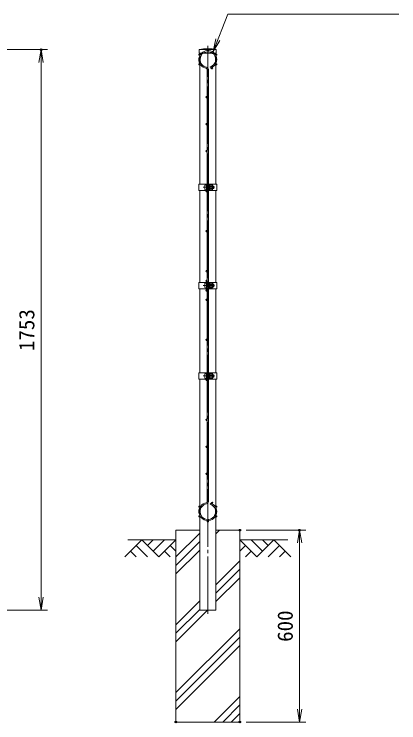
# Model space of a CAD drawing. Units: millimetres, scale not verified. Extents: x -4200 to 4200, y -2970 to 2970.
# Drawn here: x -529 to 674, y -508 to 1708 of the extents above; entities that cross this region are included whole.
import ezdxf
from ezdxf.enums import TextEntityAlignment as Align

# ---------------------------------------------------------------- set-up
doc = ezdxf.new("R2010")
doc.units = ezdxf.units.MM
doc.header["$LTSCALE"] = 10
doc.header["$PDMODE"] = 32
doc.header["$PDSIZE"] = 5
doc.linetypes.add('LONG_CHAIN', pattern=[21, 18, -1, 1, -1])
for name, color, linetype, lineweight in [('0-1_D-STR4', 7, 'Continuous', 9), ('0-2_D-STR-DIM', 7, 'Continuous', 9), ('0-3_0', 7, 'Continuous', 9), ('0-7_D-STR1', 1, 'Continuous', 9), ('0-8_D-BMK', 2, 'LONG_CHAIN', 9), ('0-9_D-STR2', 7, 'Continuous', 9), ('0-A_D-STR3', 3, 'Continuous', 9), ('0-B_D-BGD', 7, 'Continuous', 9), ('0-C_D-DCR-HCH', 7, 'Continuous', 9), ('0-D_D-STR-TXT', 7, 'Continuous', 9)]:
    doc.layers.add(name, color=color, linetype=linetype, lineweight=lineweight)
doc.layers.add('0-4_Defpoints', color=7, linetype='Continuous')
doc.styles.add('ＭＳ ゴシック', font='')
doc.styles.get('ＭＳ ゴシック').set_extended_font_data('MS Gothic')

# ---------------------------------------------------------------- blocks, each defined once
blk = doc.blocks.new('_Open')
at = {"layer": '0-3_0'}
blk.add_line((-10, 1.667), (0, 0), dxfattribs=at)
blk.add_lwpolyline([(-10, -1.667), (0, 0), (-10, 0)], dxfattribs=at)

msp = doc.modelspace()

# ---------------------------------------------------------------- linework, layer by layer
at = {"layer": '0-1_D-STR4'}
for p, q in [((-23.15, 94.21), (-23.15, -505.79)), ((51.45, 94.21), (-23.15, 94.21)), ((176.85, 94.21), (102.25, 94.21)), ((176.85, 94.21), (176.85, -505.79)), ((176.85, -505.79), (-23.15, -505.79))]:
    msp.add_line(p, q, dxfattribs=at)
at = {"layer": '0-2_D-STR-DIM'}
for p, q in [((-864.65, 1597.21), (-424.65, 1597.21)), ((-444.65, -115.79), (-444.65, 1557.21)), ((196.85, 94.21), (383.83, 94.21)), ((363.83, -465.79), (363.83, 54.21)), ((-1339.25, -155.79), (-424.65, -155.79)), ((196.85, -505.79), (383.83, -505.79))]:
    msp.add_line(p, q, dxfattribs=at)
at = {"layer": '0-4_Defpoints'}
for p in [(-444.65, 1597.21), (176.85, 94.21), (363.83, 94.21), (-23.15, -505.79), (176.85, -505.79)]:
    msp.add_point(p, dxfattribs=at)
at = {"layer": '0-7_D-STR1'}
for p, q in [((103.45, 1597.21), (50.25, 1597.21)), ((50.25, 1597.21), (50.25, 1586.21)), ((103.45, 1586.21), (103.45, 1597.21)), ((103.45, 1586.21), (50.25, 1586.21)), ((51.45, 1586.21), (51.45, 1176.46)), ((102.25, 1176.46), (102.25, 1586.21)), ((51.45, 1156.46), (51.45, 869.21)), ((102.25, 869.21), (102.25, 1156.46)), ((51.45, 849.21), (51.45, 586.46)), ((102.25, 586.46), (102.25, 849.21)), ((51.45, 566.46), (51.45, -155.79)), ((102.25, -155.79), (102.25, 566.46)), ((51.45, -155.79), (102.25, -155.79))]:
    msp.add_line(p, q, dxfattribs=at)
msp.add_arc((76.85, 1480.78), 119.43, 77.13052, 102.86948, dxfattribs=at)
at = {"layer": '0-8_D-BMK'}
for p, q in [((76.85, -167.79), (76.85, 1609.21)), ((62.43, 1166.46), (98.17, 1166.46)), ((62.43, 859.21), (98.17, 859.21)), ((62.43, 576.46), (98.17, 576.46))]:
    msp.add_line(p, q, dxfattribs=at)
at = {"layer": '0-9_D-STR2'}
for p, q in [((75.05, 183.34), (75.05, 1535.07)), ((78.65, 183.34), (78.65, 1535.07)), ((83.82, 1542.82), (84.85, 1539.37)), ((83.82, 175.59), (84.85, 179.04))]:
    msp.add_line(p, q, dxfattribs=at)
for centre in [(76.85, 1596.46), (50.65, 1581.33), (103.05, 1581.33), (50.65, 1551.08), (103.05, 1551.08), (90.17, 1539.05), (72.8, 1448.21), (72.8, 1363.71), (72.8, 1279.21), (72.8, 1154.21), (72.8, 1029.21), (72.8, 904.21), (72.8, 904.21), (72.8, 874.21), (72.8, 844.21), (72.8, 814.21), (72.8, 689.21), (72.8, 564.21), (72.8, 439.21), (72.8, 354.71), (72.8, 270.21), (90.17, 179.37), (50.65, 167.33), (103.05, 167.33), (50.65, 137.08), (103.05, 137.08), (76.85, 121.96)]:
    msp.add_circle(centre, 2.25, dxfattribs=at)
for centre, radius, start, end in [((76.85, 1566.21), 28, 286.60421, 260.16066), ((76.85, 1566.21), 24.4, 286.60421, 260.16066), ((71.45, 1535.07), 3.6, 0, 80.16066), ((71.45, 1535.07), 7.2, 0, 80.16066), ((76.85, 152.21), 28, 99.83934, 73.39579), ((71.45, 183.34), 3.6, 279.83934, 0), ((71.45, 183.34), 7.2, 279.83934, 0), ((76.85, 152.21), 24.4, 99.83934, 73.39579)]:
    msp.add_arc(centre, radius, start, end, dxfattribs=at)
at = {"layer": '0-A_D-STR3'}
for p, q in [((49.15, 1176.46), (75.05, 1176.46)), ((49.15, 1176.46), (49.15, 1156.46)), ((72.75, 1156.46), (72.75, 1176.46)), ((75.05, 1156.46), (75.05, 1176.46)), ((78.65, 1156.46), (78.65, 1176.46)), ((78.65, 1176.46), (104.55, 1176.46)), ((80.95, 1156.46), (80.95, 1176.46)), ((104.55, 1176.46), (104.55, 1156.46)), ((49.15, 1156.46), (75.05, 1156.46)), ((67.95, 1172.96), (67.95, 1159.96)), ((72.75, 1174.46), (72.75, 1158.46)), ((75.05, 1170.46), (78.65, 1170.46)), ((75.05, 1169.78), (78.65, 1169.78)), ((75.05, 1163.13), (78.65, 1163.13)), ((75.05, 1162.46), (78.65, 1162.46)), ((78.65, 1156.46), (104.55, 1156.46)), ((80.95, 1170.96), (81.34, 1174.12)), ((80.95, 1170.96), (80.95, 1161.96)), ((80.95, 1161.96), (81.34, 1158.79)), ((83.1, 1174.21), (81.44, 1174.21)), ((83.08, 1158.71), (81.44, 1158.71)), ((83.15, 1166.46), (83.15, 1174.18)), ((89.94, 1170.21), (83.15, 1170.21)), ((83.15, 1166.46), (83.15, 1158.73)), ((89.94, 1162.7), (83.15, 1162.7)), ((83.25, 1173.96), (83.2, 1174.13)), ((89.94, 1173.96), (83.25, 1173.96)), ((89.94, 1158.95), (83.25, 1158.95)), ((92.45, 1171.46), (92.45, 1161.46)), ((92.45, 1170.46), (95.75, 1170.46)), ((92.45, 1169.78), (96.07, 1169.78)), ((92.45, 1163.13), (96.07, 1163.13)), ((92.45, 1162.46), (95.75, 1162.46)), ((95.75, 1170.46), (95.75, 1162.46)), ((49.15, 869.21), (75.05, 869.21)), ((49.15, 869.21), (49.15, 849.21)), ((67.95, 865.71), (67.95, 852.71)), ((72.75, 849.21), (72.75, 869.21)), ((72.75, 867.21), (72.75, 851.21)), ((75.05, 849.21), (75.05, 869.21)), ((78.65, 849.21), (78.65, 869.21)), ((78.65, 869.21), (104.55, 869.21)), ((80.95, 849.21), (80.95, 869.21)), ((80.95, 863.71), (81.34, 866.87)), ((83.1, 866.96), (81.44, 866.96)), ((83.15, 859.21), (83.15, 866.93)), ((83.25, 866.71), (83.2, 866.88)), ((89.94, 866.71), (83.25, 866.71)), ((104.55, 869.21), (104.55, 849.21)), ((49.15, 849.21), (75.05, 849.21)), ((75.05, 863.21), (78.65, 863.21)), ((75.05, 862.53), (78.65, 862.53)), ((75.05, 855.88), (78.65, 855.88)), ((75.05, 855.21), (78.65, 855.21)), ((78.65, 849.21), (104.55, 849.21)), ((80.95, 863.71), (80.95, 854.71)), ((80.95, 854.71), (81.34, 851.54)), ((83.08, 851.46), (81.44, 851.46)), ((89.94, 862.96), (83.15, 862.96)), ((83.15, 859.21), (83.15, 851.48)), ((89.94, 855.45), (83.15, 855.45)), ((89.94, 851.7), (83.25, 851.7)), ((92.45, 864.21), (92.45, 854.21)), ((92.45, 863.21), (95.75, 863.21)), ((92.45, 862.53), (96.07, 862.53)), ((92.45, 855.88), (96.07, 855.88)), ((92.45, 855.21), (95.75, 855.21)), ((95.75, 863.21), (95.75, 855.21)), ((49.15, 586.46), (75.05, 586.46)), ((49.15, 586.46), (49.15, 566.46)), ((67.95, 582.96), (67.95, 569.96)), ((72.75, 566.46), (72.75, 586.46)), ((72.75, 584.46), (72.75, 568.46)), ((75.05, 566.46), (75.05, 586.46)), ((75.05, 580.46), (78.65, 580.46)), ((75.05, 579.78), (78.65, 579.78)), ((78.65, 566.46), (78.65, 586.46)), ((78.65, 586.46), (104.55, 586.46)), ((80.95, 566.46), (80.95, 586.46)), ((80.95, 580.96), (81.34, 584.12)), ((80.95, 580.96), (80.95, 571.96)), ((83.1, 584.21), (81.44, 584.21)), ((83.15, 576.46), (83.15, 584.18)), ((89.94, 580.21), (83.15, 580.21)), ((83.15, 576.46), (83.15, 568.73)), ((83.25, 583.96), (83.2, 584.13)), ((89.94, 583.96), (83.25, 583.96)), ((92.45, 581.46), (92.45, 571.46)), ((92.45, 580.46), (95.75, 580.46)), ((92.45, 579.78), (96.07, 579.78)), ((95.75, 580.46), (95.75, 572.46)), ((104.55, 586.46), (104.55, 566.46)), ((49.15, 566.46), (75.05, 566.46)), ((75.05, 573.13), (78.65, 573.13)), ((75.05, 572.46), (78.65, 572.46)), ((78.65, 566.46), (104.55, 566.46)), ((80.95, 571.96), (81.34, 568.79)), ((83.08, 568.71), (81.44, 568.71)), ((89.94, 572.7), (83.15, 572.7)), ((89.94, 568.95), (83.25, 568.95)), ((92.45, 573.13), (96.07, 573.13)), ((92.45, 572.46), (95.75, 572.46))]:
    msp.add_line(p, q, dxfattribs=at)
for centre, radius, start, end in [((81.44, 1174.11), 0.1, 90, 173), ((81.44, 1158.81), 0.1, 187, 270), ((83.08, 1158.81), 0.1, 270, 337.2244), ((83.1, 1174.11), 0.1, 15, 90), ((78.27, 1172.08), 5.32, 339.37322, 22.7756), ((78.27, 1160.83), 5.32, 337.2244, 20.62678), ((62.39, 1166.46), 21.19, 0, 10.20031), ((62.39, 1166.46), 21.19, 349.79969, 0), ((84.18, 1166.46), 6.87, 0, 33.09348), ((84.18, 1166.46), 6.87, 326.90652, 0), ((88.93, 1172.09), 2.13, 298.45309, 61.54691), ((85.67, 1167.2), 8, 32.13463, 57.68315), ((88.93, 1160.83), 2.13, 298.45309, 61.54691), ((85.67, 1165.71), 8, 302.31685, 327.86537), ((88.25, 1166.46), 8.5, 331.92751, 28.07249), ((81.44, 866.86), 0.1, 90, 173), ((83.1, 866.86), 0.1, 15, 90), ((78.27, 864.83), 5.32, 339.37322, 22.7756), ((88.93, 864.84), 2.13, 298.45309, 61.54691), ((85.67, 859.95), 8, 32.13463, 57.68315), ((81.44, 851.56), 0.1, 187, 270), ((83.08, 851.56), 0.1, 270, 337.2244), ((78.27, 853.58), 5.32, 337.2244, 20.62678), ((62.39, 859.21), 21.19, 0, 10.20031), ((62.39, 859.21), 21.19, 349.79969, 0), ((84.18, 859.21), 6.87, 0, 33.09348), ((84.18, 859.21), 6.87, 326.90652, 0), ((88.93, 853.58), 2.13, 298.45309, 61.54691), ((85.67, 858.46), 8, 302.31685, 327.86537), ((88.25, 859.21), 8.5, 331.92751, 28.07249), ((81.44, 584.11), 0.1, 90, 173), ((83.1, 584.11), 0.1, 15, 90), ((78.27, 582.08), 5.32, 339.37322, 22.7756), ((62.39, 576.46), 21.19, 0, 10.20031), ((62.39, 576.46), 21.19, 349.79969, 0), ((84.18, 576.46), 6.87, 0, 33.09348), ((84.18, 576.46), 6.87, 326.90652, 0), ((88.93, 582.09), 2.13, 298.45309, 61.54691), ((85.67, 577.2), 8, 32.13463, 57.68315), ((88.25, 576.46), 8.5, 331.92751, 28.07249), ((81.44, 568.81), 0.1, 187, 270), ((83.08, 568.81), 0.1, 270, 337.2244), ((78.27, 570.83), 5.32, 337.2244, 20.62678), ((88.93, 570.83), 2.13, 298.45309, 61.54691), ((85.67, 575.71), 8, 302.31685, 327.86537)]:
    msp.add_arc(centre, radius, start, end, dxfattribs=at)
for centre, start_param, end_param in [((72.75, 1172.96), 1.5707963, 3.1415927), ((72.75, 1159.96), 3.1415927, 4.712389), ((72.75, 865.71), 1.5707963, 3.1415927), ((72.75, 852.71), 3.1415927, 4.712389), ((72.75, 582.96), 1.5707963, 3.1415927), ((72.75, 569.96), 3.1415927, 4.712389)]:
    msp.add_ellipse(centre, major_axis=(4.8, 0), ratio=0.3125, start_param=start_param, end_param=end_param, dxfattribs=at)
at = {"layer": '0-B_D-BGD'}
for p, q in [((-173.15, 64.21), (-23.15, 64.21)), ((326.85, 64.21), (176.85, 64.21))]:
    msp.add_line(p, q, dxfattribs=at)
at = {"layer": '0-C_D-DCR-HCH'}
for p, q in [((102.25, 82.78), (113.67, 94.21)), ((-23.15, 10.42), (51.45, 85.02)), ((-129.58, 64.21), (-182.79, 10.99)), ((-147.31, 46.47), (-111.68, 10.99)), ((-129.58, 64.21), (-76.36, 10.99)), ((-111.84, 46.47), (-94.1, 64.21)), ((-94.1, 28.73), (-58.63, 64.21)), ((-76.36, 10.99), (-23.15, 64.21)), ((-40.89, 46.47), (-23.15, 28.81)), ((-23.15, -16.1), (51.45, 58.5)), ((230.06, 10.99), (176.85, 64.21)), ((194.59, 46.47), (176.85, 28.81)), ((247.8, 28.73), (212.32, 64.21)), ((283.27, 64.21), (230.06, 10.99)), ((265.63, 46.38), (247.8, 64.21)), ((301.01, 46.47), (265.37, 10.99)), ((283.27, 64.21), (336.48, 10.99)), ((-165.05, 28.73), (-147.23, 10.99)), ((-58.63, 28.73), (-40.81, 10.99)), ((-23.15, -42.62), (51.45, 31.98)), ((212.32, 28.73), (194.5, 10.99)), ((318.75, 28.73), (300.93, 10.99)), ((102.25, -76.31), (176.85, -1.71)), ((102.25, -102.83), (176.85, -28.23)), ((102.25, -129.35), (176.85, -54.75)), ((-23.15, -201.71), (51.45, -127.11)), ((-23.15, -228.23), (51.45, -153.63)), ((-23.15, -254.75), (75.8, -155.79)), ((-23.15, -413.85), (176.85, -213.85)), ((-23.15, -440.36), (176.85, -240.36)), ((-23.15, -466.88), (176.85, -266.88)), ((97.03, -505.79), (176.85, -425.98)), ((123.55, -505.79), (176.85, -452.5)), ((150.07, -505.79), (176.85, -479.01))]:
    msp.add_line(p, q, dxfattribs=at)
msp.add_lwpolyline([(176.85, 94.21), (102.25, 94.21), (102.25, -155.79), (51.45, -155.79), (51.45, 94.21), (-23.15, 94.21), (-23.15, -505.79), (176.85, -505.79)], close=True, dxfattribs=at)
at = {"layer": '0-D_D-STR-TXT'}
msp.add_lwpolyline([(674.37, 1707.93), (139.69, 1707.93), (94.2, 1592.99)], dxfattribs=at)

# ---------------------------------------------------------------- block references
at = {"layer": '0-2_D-STR-DIM', "xscale": 4, "yscale": 4}
for p, rotation in [((-444.65, 1597.21), 90), ((363.83, 94.21), 90), ((-444.65, -155.79), 270), ((363.83, -505.79), 270)]:
    msp.add_blockref('_Open', p, dxfattribs=dict(at, rotation=rotation))
at = {"layer": '0-D_D-STR-TXT', "xscale": 4, "yscale": 4, "rotation": 248.409}
msp.add_blockref('_Open', (93.46, 1591.13), dxfattribs=at)

# ---------------------------------------------------------------- texts
at = {"layer": '0-2_D-STR-DIM', "style": 'ＭＳ ゴシック'}
for s, p in [('1753', (-451.4, 654.46)), ('600', (357.08, -255.04))]:
    msp.add_text(s, height=48.09, rotation=90, dxfattribs=at).set_placement(p, align=Align.BOTTOM_LEFT)

doc.saveas('drawing.dxf')
